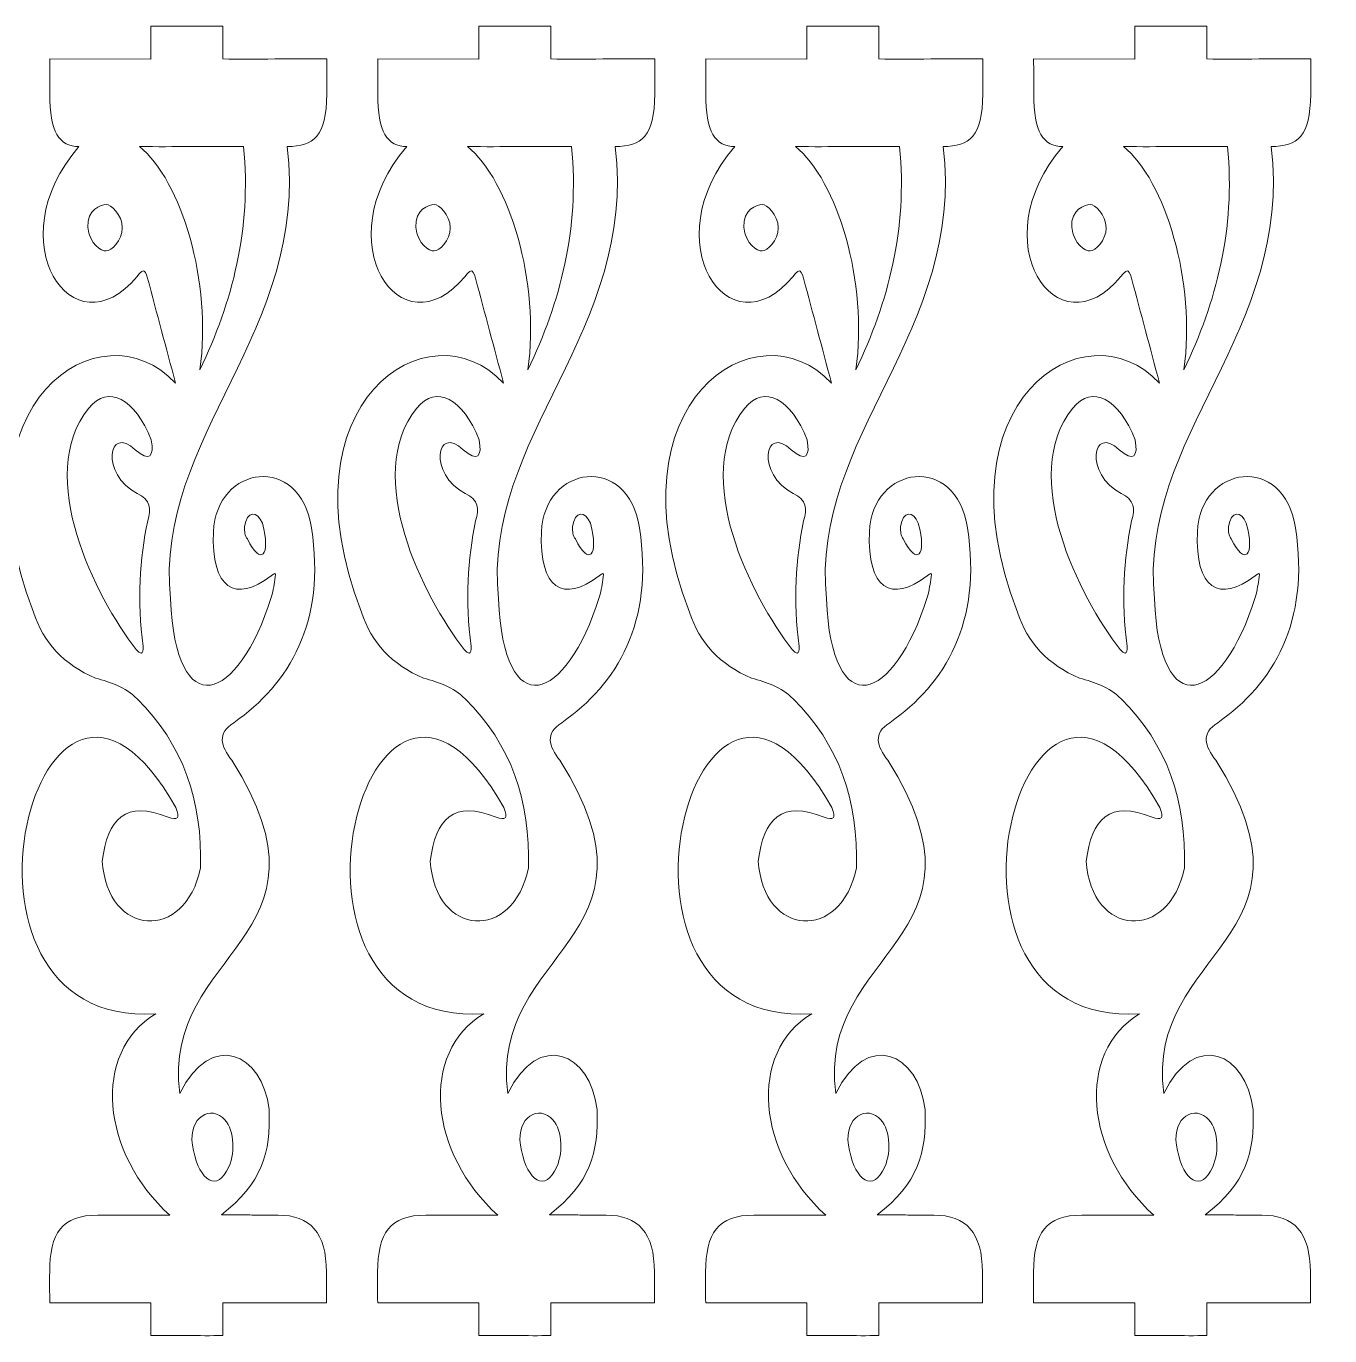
# Model space of a CAD drawing. Header units: millimetres. Extents: x -392 to 198, y -394 to 268.
# Drawn here: x 78.8 to 198.1, y 148.7 to 268.4 of the extents above; entities that cross this region are included whole.
import ezdxf

# ---------------------------------------------------------------- set-up
doc = ezdxf.new("R2010")
doc.units = ezdxf.units.MM
doc.header["$MEASUREMENT"] = 0
doc.layers.add('layer 1', color=7, linetype='Continuous')

msp = doc.modelspace()

# ---------------------------------------------------------------- linework, layer by layer
at = {"layer": 'layer 1', "color": 242, "lineweight": 9}
for points, knots in [([(83.6674, 257.4404), (81.8867, 257.4404), (80.991, 258.7312), (80.9956, 262.2983), (80.9956, 262.2983), (80.997, 263.3454), (80.9976, 264.3934), (80.9943, 265.4441), (80.9943, 265.4441), (80.9943, 265.4441), (90.2599, 265.4323), (90.2599, 265.4323), (90.2599, 265.4323), (90.2599, 265.4323), (90.2599, 268.4439), (90.2599, 268.4439), (90.2599, 268.4439), (90.2599, 268.4439), (96.8337, 268.4439), (96.8337, 268.4439), (96.8337, 268.4439), (96.8337, 268.4439), (96.8337, 265.4441), (96.8337, 265.4441), (96.8337, 265.4441), (99.6691, 265.4309), (103.505, 265.4573), (106.3404, 265.4441), (106.3404, 265.4441), (106.338, 264.3692), (106.3412, 263.2942), (106.3335, 262.2194), (106.3335, 262.2194), (106.3061, 258.3769), (105.1503, 257.4404), (102.7172, 257.4404), (102.7172, 257.4404), (104.7582, 240.5528), (90.5596, 230.8905), (92.0368, 216.0725), (92.0368, 216.0725), (92.5285, 204.5843), (98.2133, 206.4689), (101.2849, 216.2842), (101.2849, 216.2842), (101.4666, 216.8651), (101.5151, 217.466), (101.6302, 218.0569), (101.6302, 218.0569), (101.7138, 218.4597), (101.5695, 218.4741), (101.2505, 218.1892), (101.2505, 218.1892), (97.9888, 215.6531), (95.7388, 216.986), (95.9709, 222.2108), (95.9709, 222.2108), (96.2414, 228.3045), (103.8841, 229.4249), (104.9429, 222.5549), (104.9429, 222.5549), (106.2726, 213.9275), (102.9276, 208.3344), (97.8343, 204.7485), (97.8343, 204.7485), (96.2796, 203.807), (96.6378, 202.6034), (97.6617, 201.3089), (97.6617, 201.3089), (108.083, 184.8076), (91.1742, 184.0756), (92.8995, 170.8551), (92.8995, 170.8551), (95.7527, 176.6416), (100.4432, 174.5585), (101.0652, 169.3735), (101.0652, 169.3735), (101.2292, 165.3898), (100.4008, 162.6425), (96.6956, 159.7426), (96.6956, 159.7426), (99.8933, 159.7514), (98.6809, 159.7072), (101.8786, 159.716), (101.8786, 159.716), (104.8264, 159.716), (106.3061, 158.0964), (106.3036, 154.4992), (106.3036, 154.4992), (106.3037, 152.9769), (106.2994, 153.2349), (106.3061, 151.6993), (106.3061, 151.6993), (103.1429, 151.6816), (99.9969, 151.717), (96.8337, 151.6993), (96.8337, 151.6993), (96.828, 149.5252), (96.8395, 150.873), (96.8337, 148.6989), (96.8337, 148.6989), (94.6482, 148.6812), (92.4453, 148.7166), (90.2599, 148.6989), (90.2599, 148.6989), (90.2599, 150.8685), (90.2599, 149.5297), (90.2599, 151.6993), (90.2599, 151.6993), (87.1771, 151.7081), (84.0769, 151.6905), (80.9943, 151.6993), (80.9943, 151.6993), (80.9902, 152.644), (80.9913, 153.5773), (80.9919, 154.5072), (80.9919, 154.5072), (80.9943, 158.0637), (82.1032, 159.716), (85.3999, 159.716), (85.3999, 159.716), (89.0693, 159.7116), (88.3157, 159.7073), (91.985, 159.7029), (91.985, 159.7029), (85.7251, 165.3564), (84.7806, 174.5587), (90.6907, 178.1309), (90.6907, 178.1309), (69.2743, 176.7636), (80.0276, 219.167), (92.5369, 196.9824), (92.5369, 196.9824), (92.9842, 195.9738), (92.6249, 195.8123), (91.8295, 196.1093), (91.8295, 196.1093), (87.9888, 197.699), (86.244, 195.944), (85.808, 192.1007), (85.808, 192.1007), (86.2346, 185.1176), (93.4216, 184.6903), (94.7801, 191.4657), (94.7801, 191.4657), (94.9841, 197.5514), (93.2031, 202.8075), (88.9902, 206.9174), (88.9902, 206.9174), (87.9025, 208.0666), (86.6022, 208.4271), (85.1867, 208.8224), (85.1867, 208.8224), (82.2991, 210.0655), (80.3905, 212.0593), (79.5273, 214.8548), (79.5273, 214.8548), (72.0274, 234.0105), (85.6784, 243.1127), (92.5024, 235.81), (92.5024, 235.81), (91.6512, 239.0026), (90.8, 242.1953), (89.9488, 245.3879), (89.9488, 245.3879), (89.6532, 246.3895), (89.4774, 246.1438), (88.9827, 245.5467), (88.9827, 245.5467), (83.1392, 238.4953), (76.1558, 248.733), (83.6674, 257.4404)], [0, 0, 0, 0, 0.02272727, 0.02272727, 0.02272727, 0.02272727, 0.04545455, 0.04545455, 0.04545455, 0.04545455, 0.06818182, 0.06818182, 0.06818182, 0.06818182, 0.09090909, 0.09090909, 0.09090909, 0.09090909, 0.11363636, 0.11363636, 0.11363636, 0.11363636, 0.13636364, 0.13636364, 0.13636364, 0.13636364, 0.15909091, 0.15909091, 0.15909091, 0.15909091, 0.18181818, 0.18181818, 0.18181818, 0.18181818, 0.20454545, 0.20454545, 0.20454545, 0.20454545, 0.22727273, 0.22727273, 0.22727273, 0.22727273, 0.25, 0.25, 0.25, 0.25, 0.27272727, 0.27272727, 0.27272727, 0.27272727, 0.29545455, 0.29545455, 0.29545455, 0.29545455, 0.31818182, 0.31818182, 0.31818182, 0.31818182, 0.34090909, 0.34090909, 0.34090909, 0.34090909, 0.36363636, 0.36363636, 0.36363636, 0.36363636, 0.38636364, 0.38636364, 0.38636364, 0.38636364, 0.40909091, 0.40909091, 0.40909091, 0.40909091, 0.43181818, 0.43181818, 0.43181818, 0.43181818, 0.45454545, 0.45454545, 0.45454545, 0.45454545, 0.47727273, 0.47727273, 0.47727273, 0.47727273, 0.5, 0.5, 0.5, 0.5, 0.52272727, 0.52272727, 0.52272727, 0.52272727, 0.54545455, 0.54545455, 0.54545455, 0.54545455, 0.56818182, 0.56818182, 0.56818182, 0.56818182, 0.59090909, 0.59090909, 0.59090909, 0.59090909, 0.61363636, 0.61363636, 0.61363636, 0.61363636, 0.63636364, 0.63636364, 0.63636364, 0.63636364, 0.65909091, 0.65909091, 0.65909091, 0.65909091, 0.68181818, 0.68181818, 0.68181818, 0.68181818, 0.70454545, 0.70454545, 0.70454545, 0.70454545, 0.72727273, 0.72727273, 0.72727273, 0.72727273, 0.75, 0.75, 0.75, 0.75, 0.77272727, 0.77272727, 0.77272727, 0.77272727, 0.79545455, 0.79545455, 0.79545455, 0.79545455, 0.81818182, 0.81818182, 0.81818182, 0.81818182, 0.84090909, 0.84090909, 0.84090909, 0.84090909, 0.86363636, 0.86363636, 0.86363636, 0.86363636, 0.88636364, 0.88636364, 0.88636364, 0.88636364, 0.90909091, 0.90909091, 0.90909091, 0.90909091, 0.93181818, 0.93181818, 0.93181818, 0.93181818, 0.95454545, 0.95454545, 0.95454545, 0.95454545, 1, 1, 1, 1]), ([(113.6674, 257.4404), (111.8867, 257.4404), (110.991, 258.7312), (110.9956, 262.2983), (110.9956, 262.2983), (110.997, 263.3454), (110.9976, 264.3934), (110.9943, 265.4441), (110.9943, 265.4441), (110.9943, 265.4441), (120.2599, 265.4323), (120.2599, 265.4323), (120.2599, 265.4323), (120.2599, 265.4323), (120.2599, 268.4439), (120.2599, 268.4439), (120.2599, 268.4439), (120.2599, 268.4439), (126.8337, 268.4439), (126.8337, 268.4439), (126.8337, 268.4439), (126.8337, 268.4439), (126.8337, 265.4441), (126.8337, 265.4441), (126.8337, 265.4441), (129.6691, 265.4309), (133.505, 265.4573), (136.3404, 265.4441), (136.3404, 265.4441), (136.338, 264.3692), (136.3412, 263.2942), (136.3335, 262.2194), (136.3335, 262.2194), (136.3061, 258.3769), (135.1503, 257.4404), (132.7172, 257.4404), (132.7172, 257.4404), (134.7582, 240.5528), (120.5596, 230.8905), (122.0368, 216.0725), (122.0368, 216.0725), (122.5285, 204.5843), (128.2133, 206.4689), (131.2849, 216.2842), (131.2849, 216.2842), (131.4666, 216.8651), (131.5151, 217.466), (131.6302, 218.0569), (131.6302, 218.0569), (131.7138, 218.4597), (131.5695, 218.4741), (131.2505, 218.1892), (131.2505, 218.1892), (127.9888, 215.6531), (125.7388, 216.986), (125.9709, 222.2108), (125.9709, 222.2108), (126.2414, 228.3045), (133.8841, 229.4249), (134.9429, 222.5549), (134.9429, 222.5549), (136.2726, 213.9275), (132.9276, 208.3344), (127.8343, 204.7485), (127.8343, 204.7485), (126.2796, 203.807), (126.6378, 202.6034), (127.6617, 201.3089), (127.6617, 201.3089), (138.083, 184.8076), (121.1742, 184.0756), (122.8995, 170.8551), (122.8995, 170.8551), (125.7527, 176.6416), (130.4432, 174.5585), (131.0652, 169.3735), (131.0652, 169.3735), (131.2292, 165.3898), (130.4008, 162.6425), (126.6956, 159.7426), (126.6956, 159.7426), (129.8933, 159.7514), (128.6809, 159.7072), (131.8786, 159.716), (131.8786, 159.716), (134.8264, 159.716), (136.3061, 158.0964), (136.3036, 154.4992), (136.3036, 154.4992), (136.3037, 152.9769), (136.2994, 153.2349), (136.3061, 151.6993), (136.3061, 151.6993), (133.1429, 151.6816), (129.9969, 151.717), (126.8337, 151.6993), (126.8337, 151.6993), (126.828, 149.5252), (126.8395, 150.873), (126.8337, 148.6989), (126.8337, 148.6989), (124.6482, 148.6812), (122.4453, 148.7166), (120.2599, 148.6989), (120.2599, 148.6989), (120.2599, 150.8685), (120.2599, 149.5297), (120.2599, 151.6993), (120.2599, 151.6993), (117.1771, 151.7081), (114.0769, 151.6905), (110.9943, 151.6993), (110.9943, 151.6993), (110.9902, 152.644), (110.9913, 153.5773), (110.9919, 154.5072), (110.9919, 154.5072), (110.9943, 158.0637), (112.1032, 159.716), (115.3999, 159.716), (115.3999, 159.716), (119.0693, 159.7116), (118.3157, 159.7073), (121.985, 159.7029), (121.985, 159.7029), (115.7251, 165.3564), (114.7806, 174.5587), (120.6907, 178.1309), (120.6907, 178.1309), (99.2743, 176.7636), (110.0276, 219.167), (122.5369, 196.9824), (122.5369, 196.9824), (122.9842, 195.9738), (122.6249, 195.8123), (121.8295, 196.1093), (121.8295, 196.1093), (117.9888, 197.699), (116.244, 195.944), (115.808, 192.1007), (115.808, 192.1007), (116.2346, 185.1176), (123.4216, 184.6903), (124.7801, 191.4657), (124.7801, 191.4657), (124.9841, 197.5514), (123.2031, 202.8075), (118.9902, 206.9174), (118.9902, 206.9174), (117.9025, 208.0666), (116.6022, 208.4271), (115.1867, 208.8224), (115.1867, 208.8224), (112.2991, 210.0655), (110.3905, 212.0593), (109.5273, 214.8548), (109.5273, 214.8548), (102.0274, 234.0105), (115.6784, 243.1127), (122.5024, 235.81), (122.5024, 235.81), (121.6512, 239.0026), (120.8, 242.1953), (119.9488, 245.3879), (119.9488, 245.3879), (119.6532, 246.3895), (119.4774, 246.1438), (118.9827, 245.5467), (118.9827, 245.5467), (113.1392, 238.4953), (106.1558, 248.733), (113.6674, 257.4404)], [0, 0, 0, 0, 0.02272727, 0.02272727, 0.02272727, 0.02272727, 0.04545455, 0.04545455, 0.04545455, 0.04545455, 0.06818182, 0.06818182, 0.06818182, 0.06818182, 0.09090909, 0.09090909, 0.09090909, 0.09090909, 0.11363636, 0.11363636, 0.11363636, 0.11363636, 0.13636364, 0.13636364, 0.13636364, 0.13636364, 0.15909091, 0.15909091, 0.15909091, 0.15909091, 0.18181818, 0.18181818, 0.18181818, 0.18181818, 0.20454545, 0.20454545, 0.20454545, 0.20454545, 0.22727273, 0.22727273, 0.22727273, 0.22727273, 0.25, 0.25, 0.25, 0.25, 0.27272727, 0.27272727, 0.27272727, 0.27272727, 0.29545455, 0.29545455, 0.29545455, 0.29545455, 0.31818182, 0.31818182, 0.31818182, 0.31818182, 0.34090909, 0.34090909, 0.34090909, 0.34090909, 0.36363636, 0.36363636, 0.36363636, 0.36363636, 0.38636364, 0.38636364, 0.38636364, 0.38636364, 0.40909091, 0.40909091, 0.40909091, 0.40909091, 0.43181818, 0.43181818, 0.43181818, 0.43181818, 0.45454545, 0.45454545, 0.45454545, 0.45454545, 0.47727273, 0.47727273, 0.47727273, 0.47727273, 0.5, 0.5, 0.5, 0.5, 0.52272727, 0.52272727, 0.52272727, 0.52272727, 0.54545455, 0.54545455, 0.54545455, 0.54545455, 0.56818182, 0.56818182, 0.56818182, 0.56818182, 0.59090909, 0.59090909, 0.59090909, 0.59090909, 0.61363636, 0.61363636, 0.61363636, 0.61363636, 0.63636364, 0.63636364, 0.63636364, 0.63636364, 0.65909091, 0.65909091, 0.65909091, 0.65909091, 0.68181818, 0.68181818, 0.68181818, 0.68181818, 0.70454545, 0.70454545, 0.70454545, 0.70454545, 0.72727273, 0.72727273, 0.72727273, 0.72727273, 0.75, 0.75, 0.75, 0.75, 0.77272727, 0.77272727, 0.77272727, 0.77272727, 0.79545455, 0.79545455, 0.79545455, 0.79545455, 0.81818182, 0.81818182, 0.81818182, 0.81818182, 0.84090909, 0.84090909, 0.84090909, 0.84090909, 0.86363636, 0.86363636, 0.86363636, 0.86363636, 0.88636364, 0.88636364, 0.88636364, 0.88636364, 0.90909091, 0.90909091, 0.90909091, 0.90909091, 0.93181818, 0.93181818, 0.93181818, 0.93181818, 0.95454545, 0.95454545, 0.95454545, 0.95454545, 1, 1, 1, 1]), ([(143.6674, 257.4404), (141.8867, 257.4404), (140.991, 258.7312), (140.9956, 262.2983), (140.9956, 262.2983), (140.997, 263.3454), (140.9976, 264.3934), (140.9943, 265.4441), (140.9943, 265.4441), (140.9943, 265.4441), (150.2599, 265.4323), (150.2599, 265.4323), (150.2599, 265.4323), (150.2599, 265.4323), (150.2599, 268.4439), (150.2599, 268.4439), (150.2599, 268.4439), (150.2599, 268.4439), (156.8337, 268.4439), (156.8337, 268.4439), (156.8337, 268.4439), (156.8337, 268.4439), (156.8337, 265.4441), (156.8337, 265.4441), (156.8337, 265.4441), (159.6691, 265.4309), (163.505, 265.4573), (166.3404, 265.4441), (166.3404, 265.4441), (166.338, 264.3692), (166.3412, 263.2942), (166.3335, 262.2194), (166.3335, 262.2194), (166.3061, 258.3769), (165.1503, 257.4404), (162.7172, 257.4404), (162.7172, 257.4404), (164.7582, 240.5528), (150.5596, 230.8905), (152.0368, 216.0725), (152.0368, 216.0725), (152.5285, 204.5843), (158.2133, 206.4689), (161.2849, 216.2842), (161.2849, 216.2842), (161.4666, 216.8651), (161.5151, 217.466), (161.6302, 218.0569), (161.6302, 218.0569), (161.7138, 218.4597), (161.5695, 218.4741), (161.2505, 218.1892), (161.2505, 218.1892), (157.9888, 215.6531), (155.7388, 216.986), (155.9709, 222.2108), (155.9709, 222.2108), (156.2414, 228.3045), (163.8841, 229.4249), (164.9429, 222.5549), (164.9429, 222.5549), (166.2726, 213.9275), (162.9276, 208.3344), (157.8343, 204.7485), (157.8343, 204.7485), (156.2796, 203.807), (156.6378, 202.6034), (157.6617, 201.3089), (157.6617, 201.3089), (168.083, 184.8076), (151.1742, 184.0756), (152.8995, 170.8551), (152.8995, 170.8551), (155.7527, 176.6416), (160.4432, 174.5585), (161.0652, 169.3735), (161.0652, 169.3735), (161.2292, 165.3898), (160.4008, 162.6425), (156.6956, 159.7426), (156.6956, 159.7426), (159.8933, 159.7514), (158.6809, 159.7072), (161.8786, 159.716), (161.8786, 159.716), (164.8264, 159.716), (166.3061, 158.0964), (166.3036, 154.4992), (166.3036, 154.4992), (166.3037, 152.9769), (166.2994, 153.2349), (166.3061, 151.6993), (166.3061, 151.6993), (163.1429, 151.6816), (159.9969, 151.717), (156.8337, 151.6993), (156.8337, 151.6993), (156.828, 149.5252), (156.8395, 150.873), (156.8337, 148.6989), (156.8337, 148.6989), (154.6482, 148.6812), (152.4453, 148.7166), (150.2599, 148.6989), (150.2599, 148.6989), (150.2599, 150.8685), (150.2599, 149.5297), (150.2599, 151.6993), (150.2599, 151.6993), (147.1771, 151.7081), (144.0769, 151.6905), (140.9943, 151.6993), (140.9943, 151.6993), (140.9902, 152.644), (140.9913, 153.5773), (140.9919, 154.5072), (140.9919, 154.5072), (140.9943, 158.0637), (142.1032, 159.716), (145.3999, 159.716), (145.3999, 159.716), (149.0693, 159.7116), (148.3157, 159.7073), (151.985, 159.7029), (151.985, 159.7029), (145.7251, 165.3564), (144.7806, 174.5587), (150.6907, 178.1309), (150.6907, 178.1309), (129.2743, 176.7636), (140.0276, 219.167), (152.5369, 196.9824), (152.5369, 196.9824), (152.9842, 195.9738), (152.6249, 195.8123), (151.8295, 196.1093), (151.8295, 196.1093), (147.9888, 197.699), (146.244, 195.944), (145.808, 192.1007), (145.808, 192.1007), (146.2346, 185.1176), (153.4216, 184.6903), (154.7801, 191.4657), (154.7801, 191.4657), (154.9841, 197.5514), (153.2031, 202.8075), (148.9902, 206.9174), (148.9902, 206.9174), (147.9025, 208.0666), (146.6022, 208.4271), (145.1867, 208.8224), (145.1867, 208.8224), (142.2991, 210.0655), (140.3905, 212.0593), (139.5273, 214.8548), (139.5273, 214.8548), (132.0274, 234.0105), (145.6784, 243.1127), (152.5024, 235.81), (152.5024, 235.81), (151.6512, 239.0026), (150.8, 242.1953), (149.9488, 245.3879), (149.9488, 245.3879), (149.6532, 246.3895), (149.4774, 246.1438), (148.9827, 245.5467), (148.9827, 245.5467), (143.1392, 238.4953), (136.1558, 248.733), (143.6674, 257.4404)], [0, 0, 0, 0, 0.02272727, 0.02272727, 0.02272727, 0.02272727, 0.04545455, 0.04545455, 0.04545455, 0.04545455, 0.06818182, 0.06818182, 0.06818182, 0.06818182, 0.09090909, 0.09090909, 0.09090909, 0.09090909, 0.11363636, 0.11363636, 0.11363636, 0.11363636, 0.13636364, 0.13636364, 0.13636364, 0.13636364, 0.15909091, 0.15909091, 0.15909091, 0.15909091, 0.18181818, 0.18181818, 0.18181818, 0.18181818, 0.20454545, 0.20454545, 0.20454545, 0.20454545, 0.22727273, 0.22727273, 0.22727273, 0.22727273, 0.25, 0.25, 0.25, 0.25, 0.27272727, 0.27272727, 0.27272727, 0.27272727, 0.29545455, 0.29545455, 0.29545455, 0.29545455, 0.31818182, 0.31818182, 0.31818182, 0.31818182, 0.34090909, 0.34090909, 0.34090909, 0.34090909, 0.36363636, 0.36363636, 0.36363636, 0.36363636, 0.38636364, 0.38636364, 0.38636364, 0.38636364, 0.40909091, 0.40909091, 0.40909091, 0.40909091, 0.43181818, 0.43181818, 0.43181818, 0.43181818, 0.45454545, 0.45454545, 0.45454545, 0.45454545, 0.47727273, 0.47727273, 0.47727273, 0.47727273, 0.5, 0.5, 0.5, 0.5, 0.52272727, 0.52272727, 0.52272727, 0.52272727, 0.54545455, 0.54545455, 0.54545455, 0.54545455, 0.56818182, 0.56818182, 0.56818182, 0.56818182, 0.59090909, 0.59090909, 0.59090909, 0.59090909, 0.61363636, 0.61363636, 0.61363636, 0.61363636, 0.63636364, 0.63636364, 0.63636364, 0.63636364, 0.65909091, 0.65909091, 0.65909091, 0.65909091, 0.68181818, 0.68181818, 0.68181818, 0.68181818, 0.70454545, 0.70454545, 0.70454545, 0.70454545, 0.72727273, 0.72727273, 0.72727273, 0.72727273, 0.75, 0.75, 0.75, 0.75, 0.77272727, 0.77272727, 0.77272727, 0.77272727, 0.79545455, 0.79545455, 0.79545455, 0.79545455, 0.81818182, 0.81818182, 0.81818182, 0.81818182, 0.84090909, 0.84090909, 0.84090909, 0.84090909, 0.86363636, 0.86363636, 0.86363636, 0.86363636, 0.88636364, 0.88636364, 0.88636364, 0.88636364, 0.90909091, 0.90909091, 0.90909091, 0.90909091, 0.93181818, 0.93181818, 0.93181818, 0.93181818, 0.95454545, 0.95454545, 0.95454545, 0.95454545, 1, 1, 1, 1]), ([(173.6674, 257.4404), (171.8867, 257.4404), (170.991, 258.7312), (170.9956, 262.2983), (170.9956, 262.2983), (170.997, 263.3454), (170.9976, 264.3934), (170.9943, 265.4441), (170.9943, 265.4441), (170.9943, 265.4441), (180.2599, 265.4323), (180.2599, 265.4323), (180.2599, 265.4323), (180.2599, 265.4323), (180.2599, 268.4439), (180.2599, 268.4439), (180.2599, 268.4439), (180.2599, 268.4439), (186.8337, 268.4439), (186.8337, 268.4439), (186.8337, 268.4439), (186.8337, 268.4439), (186.8337, 265.4441), (186.8337, 265.4441), (186.8337, 265.4441), (189.6691, 265.4309), (193.505, 265.4573), (196.3404, 265.4441), (196.3404, 265.4441), (196.338, 264.3692), (196.3412, 263.2942), (196.3335, 262.2194), (196.3335, 262.2194), (196.3061, 258.3769), (195.1503, 257.4404), (192.7172, 257.4404), (192.7172, 257.4404), (194.7582, 240.5528), (180.5596, 230.8905), (182.0368, 216.0725), (182.0368, 216.0725), (182.5285, 204.5843), (188.2133, 206.4689), (191.2849, 216.2842), (191.2849, 216.2842), (191.4666, 216.8651), (191.5151, 217.466), (191.6302, 218.0569), (191.6302, 218.0569), (191.7138, 218.4597), (191.5695, 218.4741), (191.2505, 218.1892), (191.2505, 218.1892), (187.9888, 215.6531), (185.7388, 216.986), (185.9709, 222.2108), (185.9709, 222.2108), (186.2414, 228.3045), (193.8841, 229.4249), (194.9429, 222.5549), (194.9429, 222.5549), (196.2726, 213.9275), (192.9276, 208.3344), (187.8343, 204.7485), (187.8343, 204.7485), (186.2796, 203.807), (186.6378, 202.6034), (187.6617, 201.3089), (187.6617, 201.3089), (198.083, 184.8076), (181.1742, 184.0756), (182.8995, 170.8551), (182.8995, 170.8551), (185.7527, 176.6416), (190.4432, 174.5585), (191.0652, 169.3735), (191.0652, 169.3735), (191.2292, 165.3898), (190.4008, 162.6425), (186.6956, 159.7426), (186.6956, 159.7426), (189.8933, 159.7514), (188.6809, 159.7072), (191.8786, 159.716), (191.8786, 159.716), (194.8264, 159.716), (196.3061, 158.0964), (196.3036, 154.4992), (196.3036, 154.4992), (196.3037, 152.9769), (196.2994, 153.2349), (196.3061, 151.6993), (196.3061, 151.6993), (193.1429, 151.6816), (189.9969, 151.717), (186.8337, 151.6993), (186.8337, 151.6993), (186.828, 149.5252), (186.8395, 150.873), (186.8337, 148.6989), (186.8337, 148.6989), (184.6482, 148.6812), (182.4453, 148.7166), (180.2599, 148.6989), (180.2599, 148.6989), (180.2599, 150.8685), (180.2599, 149.5297), (180.2599, 151.6993), (180.2599, 151.6993), (177.1771, 151.7081), (174.0769, 151.6905), (170.9943, 151.6993), (170.9943, 151.6993), (170.9902, 152.644), (170.9913, 153.5773), (170.9919, 154.5072), (170.9919, 154.5072), (170.9943, 158.0637), (172.1032, 159.716), (175.3999, 159.716), (175.3999, 159.716), (179.0693, 159.7116), (178.3157, 159.7073), (181.985, 159.7029), (181.985, 159.7029), (175.7251, 165.3564), (174.7806, 174.5587), (180.6907, 178.1309), (180.6907, 178.1309), (159.2743, 176.7636), (170.0276, 219.167), (182.5369, 196.9824), (182.5369, 196.9824), (182.9842, 195.9738), (182.6249, 195.8123), (181.8295, 196.1093), (181.8295, 196.1093), (177.9888, 197.699), (176.244, 195.944), (175.808, 192.1007), (175.808, 192.1007), (176.2346, 185.1176), (183.4216, 184.6903), (184.7801, 191.4657), (184.7801, 191.4657), (184.9841, 197.5514), (183.2031, 202.8075), (178.9902, 206.9174), (178.9902, 206.9174), (177.9025, 208.0666), (176.6022, 208.4271), (175.1867, 208.8224), (175.1867, 208.8224), (172.2991, 210.0655), (170.3905, 212.0593), (169.5273, 214.8548), (169.5273, 214.8548), (162.0274, 234.0105), (175.6784, 243.1127), (182.5024, 235.81), (182.5024, 235.81), (181.6512, 239.0026), (180.8, 242.1953), (179.9488, 245.3879), (179.9488, 245.3879), (179.6532, 246.3895), (179.4774, 246.1438), (178.9827, 245.5467), (178.9827, 245.5467), (173.1392, 238.4953), (166.1558, 248.733), (173.6674, 257.4404)], [0, 0, 0, 0, 0.02272727, 0.02272727, 0.02272727, 0.02272727, 0.04545455, 0.04545455, 0.04545455, 0.04545455, 0.06818182, 0.06818182, 0.06818182, 0.06818182, 0.09090909, 0.09090909, 0.09090909, 0.09090909, 0.11363636, 0.11363636, 0.11363636, 0.11363636, 0.13636364, 0.13636364, 0.13636364, 0.13636364, 0.15909091, 0.15909091, 0.15909091, 0.15909091, 0.18181818, 0.18181818, 0.18181818, 0.18181818, 0.20454545, 0.20454545, 0.20454545, 0.20454545, 0.22727273, 0.22727273, 0.22727273, 0.22727273, 0.25, 0.25, 0.25, 0.25, 0.27272727, 0.27272727, 0.27272727, 0.27272727, 0.29545455, 0.29545455, 0.29545455, 0.29545455, 0.31818182, 0.31818182, 0.31818182, 0.31818182, 0.34090909, 0.34090909, 0.34090909, 0.34090909, 0.36363636, 0.36363636, 0.36363636, 0.36363636, 0.38636364, 0.38636364, 0.38636364, 0.38636364, 0.40909091, 0.40909091, 0.40909091, 0.40909091, 0.43181818, 0.43181818, 0.43181818, 0.43181818, 0.45454545, 0.45454545, 0.45454545, 0.45454545, 0.47727273, 0.47727273, 0.47727273, 0.47727273, 0.5, 0.5, 0.5, 0.5, 0.52272727, 0.52272727, 0.52272727, 0.52272727, 0.54545455, 0.54545455, 0.54545455, 0.54545455, 0.56818182, 0.56818182, 0.56818182, 0.56818182, 0.59090909, 0.59090909, 0.59090909, 0.59090909, 0.61363636, 0.61363636, 0.61363636, 0.61363636, 0.63636364, 0.63636364, 0.63636364, 0.63636364, 0.65909091, 0.65909091, 0.65909091, 0.65909091, 0.68181818, 0.68181818, 0.68181818, 0.68181818, 0.70454545, 0.70454545, 0.70454545, 0.70454545, 0.72727273, 0.72727273, 0.72727273, 0.72727273, 0.75, 0.75, 0.75, 0.75, 0.77272727, 0.77272727, 0.77272727, 0.77272727, 0.79545455, 0.79545455, 0.79545455, 0.79545455, 0.81818182, 0.81818182, 0.81818182, 0.81818182, 0.84090909, 0.84090909, 0.84090909, 0.84090909, 0.86363636, 0.86363636, 0.86363636, 0.86363636, 0.88636364, 0.88636364, 0.88636364, 0.88636364, 0.90909091, 0.90909091, 0.90909091, 0.90909091, 0.93181818, 0.93181818, 0.93181818, 0.93181818, 0.95454545, 0.95454545, 0.95454545, 0.95454545, 1, 1, 1, 1]), ([(89.2002, 257.4404), (92.375, 257.3875), (95.5578, 257.4933), (98.7326, 257.4404), (98.7326, 257.4404), (99.4629, 249.8578), (97.6866, 243.1841), (94.7354, 237.013), (94.7354, 237.013), (95.8591, 245.0349), (93.0451, 254.3395), (89.2002, 257.4404)], [0, 0, 0, 0, 0.25, 0.25, 0.25, 0.25, 0.5, 0.5, 0.5, 0.5, 1, 1, 1, 1]), ([(119.2002, 257.4404), (122.375, 257.3875), (125.5578, 257.4933), (128.7326, 257.4404), (128.7326, 257.4404), (129.4629, 249.8578), (127.6866, 243.1841), (124.7354, 237.013), (124.7354, 237.013), (125.8591, 245.0349), (123.0451, 254.3395), (119.2002, 257.4404)], [0, 0, 0, 0, 0.25, 0.25, 0.25, 0.25, 0.5, 0.5, 0.5, 0.5, 1, 1, 1, 1]), ([(149.2002, 257.4404), (152.375, 257.3875), (155.5578, 257.4933), (158.7326, 257.4404), (158.7326, 257.4404), (159.4629, 249.8578), (157.6866, 243.1841), (154.7354, 237.013), (154.7354, 237.013), (155.8591, 245.0349), (153.0451, 254.3395), (149.2002, 257.4404)], [0, 0, 0, 0, 0.25, 0.25, 0.25, 0.25, 0.5, 0.5, 0.5, 0.5, 1, 1, 1, 1]), ([(179.2002, 257.4404), (182.375, 257.3875), (185.5578, 257.4933), (188.7326, 257.4404), (188.7326, 257.4404), (189.4629, 249.8578), (187.6866, 243.1841), (184.7354, 237.013), (184.7354, 237.013), (185.8591, 245.0349), (183.0451, 254.3395), (179.2002, 257.4404)], [0, 0, 0, 0, 0.25, 0.25, 0.25, 0.25, 0.5, 0.5, 0.5, 0.5, 1, 1, 1, 1]), ([(86.1517, 252.1341), (86.5757, 252.1341), (87.6269, 251.2449), (87.6269, 250.0174), (87.6269, 250.0174), (87.6269, 248.7899), (86.5931, 247.8874), (86.169, 247.8874), (86.169, 247.8874), (85.745, 247.8874), (84.6247, 248.4591), (84.4867, 250.0703), (84.4867, 250.0703), (84.3487, 251.6815), (85.7277, 252.1341), (86.1517, 252.1341)], [0, 0, 0, 0, 0.2, 0.2, 0.2, 0.2, 0.4, 0.4, 0.4, 0.4, 0.6, 0.6, 0.6, 0.6, 1, 1, 1, 1]), ([(116.1517, 252.1341), (116.5757, 252.1341), (117.6269, 251.2449), (117.6269, 250.0174), (117.6269, 250.0174), (117.6269, 248.7899), (116.5931, 247.8874), (116.169, 247.8874), (116.169, 247.8874), (115.745, 247.8874), (114.6247, 248.4591), (114.4867, 250.0703), (114.4867, 250.0703), (114.3487, 251.6815), (115.7277, 252.1341), (116.1517, 252.1341)], [0, 0, 0, 0, 0.2, 0.2, 0.2, 0.2, 0.4, 0.4, 0.4, 0.4, 0.6, 0.6, 0.6, 0.6, 1, 1, 1, 1]), ([(146.1517, 252.1341), (146.5757, 252.1341), (147.6269, 251.2449), (147.6269, 250.0174), (147.6269, 250.0174), (147.6269, 248.7899), (146.5931, 247.8874), (146.169, 247.8874), (146.169, 247.8874), (145.745, 247.8874), (144.6247, 248.4591), (144.4867, 250.0703), (144.4867, 250.0703), (144.3487, 251.6815), (145.7277, 252.1341), (146.1517, 252.1341)], [0, 0, 0, 0, 0.2, 0.2, 0.2, 0.2, 0.4, 0.4, 0.4, 0.4, 0.6, 0.6, 0.6, 0.6, 1, 1, 1, 1]), ([(176.1517, 252.1341), (176.5757, 252.1341), (177.6269, 251.2449), (177.6269, 250.0174), (177.6269, 250.0174), (177.6269, 248.7899), (176.5931, 247.8874), (176.169, 247.8874), (176.169, 247.8874), (175.745, 247.8874), (174.6247, 248.4591), (174.4867, 250.0703), (174.4867, 250.0703), (174.3487, 251.6815), (175.7277, 252.1341), (176.1517, 252.1341)], [0, 0, 0, 0, 0.2, 0.2, 0.2, 0.2, 0.4, 0.4, 0.4, 0.4, 0.6, 0.6, 0.6, 0.6, 1, 1, 1, 1]), ([(88.8173, 229.7103), (90.1451, 228.6072), (90.5546, 229.058), (90.2839, 230.6098), (90.2839, 230.6098), (88.7995, 234.332), (86.3779, 235.7632), (84.5556, 233.4938), (84.5556, 233.4938), (79.6055, 227.3293), (85.1574, 216.2438), (88.9035, 211.4539), (88.9035, 211.4539), (89.2616, 211.0379), (89.5985, 210.8938), (89.5419, 211.7317), (89.5419, 211.7317), (88.9726, 215.9465), (89.2369, 219.7048), (89.9561, 223.2144), (89.9561, 223.2144), (90.3351, 224.2786), (90.1927, 225.1666), (89.0072, 225.7015), (89.0072, 225.7015), (85.6037, 227.4942), (86.3421, 232.0449), (88.8173, 229.7103)], [0, 0, 0, 0, 0.125, 0.125, 0.125, 0.125, 0.25, 0.25, 0.25, 0.25, 0.375, 0.375, 0.375, 0.375, 0.5, 0.5, 0.5, 0.5, 0.625, 0.625, 0.625, 0.625, 0.75, 0.75, 0.75, 0.75, 1, 1, 1, 1]), ([(118.8173, 229.7103), (120.1451, 228.6072), (120.5546, 229.058), (120.2839, 230.6098), (120.2839, 230.6098), (118.7995, 234.332), (116.3779, 235.7632), (114.5556, 233.4938), (114.5556, 233.4938), (109.6055, 227.3293), (115.1574, 216.2438), (118.9035, 211.4539), (118.9035, 211.4539), (119.2616, 211.0379), (119.5985, 210.8938), (119.5419, 211.7317), (119.5419, 211.7317), (118.9726, 215.9465), (119.2369, 219.7048), (119.9561, 223.2144), (119.9561, 223.2144), (120.3351, 224.2786), (120.1927, 225.1666), (119.0072, 225.7015), (119.0072, 225.7015), (115.6037, 227.4942), (116.3421, 232.0449), (118.8173, 229.7103)], [0, 0, 0, 0, 0.125, 0.125, 0.125, 0.125, 0.25, 0.25, 0.25, 0.25, 0.375, 0.375, 0.375, 0.375, 0.5, 0.5, 0.5, 0.5, 0.625, 0.625, 0.625, 0.625, 0.75, 0.75, 0.75, 0.75, 1, 1, 1, 1]), ([(148.8173, 229.7103), (150.1451, 228.6072), (150.5546, 229.058), (150.2839, 230.6098), (150.2839, 230.6098), (148.7995, 234.332), (146.3779, 235.7632), (144.5556, 233.4938), (144.5556, 233.4938), (139.6055, 227.3293), (145.1574, 216.2438), (148.9035, 211.4539), (148.9035, 211.4539), (149.2616, 211.0379), (149.5985, 210.8938), (149.5419, 211.7317), (149.5419, 211.7317), (148.9726, 215.9465), (149.2369, 219.7048), (149.9561, 223.2144), (149.9561, 223.2144), (150.3351, 224.2786), (150.1927, 225.1666), (149.0072, 225.7015), (149.0072, 225.7015), (145.6037, 227.4942), (146.3421, 232.0449), (148.8173, 229.7103)], [0, 0, 0, 0, 0.125, 0.125, 0.125, 0.125, 0.25, 0.25, 0.25, 0.25, 0.375, 0.375, 0.375, 0.375, 0.5, 0.5, 0.5, 0.5, 0.625, 0.625, 0.625, 0.625, 0.75, 0.75, 0.75, 0.75, 1, 1, 1, 1]), ([(178.8173, 229.7103), (180.1451, 228.6072), (180.5546, 229.058), (180.2839, 230.6098), (180.2839, 230.6098), (178.7995, 234.332), (176.3779, 235.7632), (174.5556, 233.4938), (174.5556, 233.4938), (169.6055, 227.3293), (175.1574, 216.2438), (178.9035, 211.4539), (178.9035, 211.4539), (179.2616, 211.0379), (179.5985, 210.8938), (179.5419, 211.7317), (179.5419, 211.7317), (178.9726, 215.9465), (179.2369, 219.7048), (179.9561, 223.2144), (179.9561, 223.2144), (180.3351, 224.2786), (180.1927, 225.1666), (179.0072, 225.7015), (179.0072, 225.7015), (175.6037, 227.4942), (176.3421, 232.0449), (178.8173, 229.7103)], [0, 0, 0, 0, 0.125, 0.125, 0.125, 0.125, 0.25, 0.25, 0.25, 0.25, 0.375, 0.375, 0.375, 0.375, 0.5, 0.5, 0.5, 0.5, 0.625, 0.625, 0.625, 0.625, 0.75, 0.75, 0.75, 0.75, 1, 1, 1, 1]), ([(98.8237, 222.6779), (99.0398, 224.1426), (99.9678, 224.1415), (100.4457, 222.9954), (100.4457, 222.9954), (101.2416, 220.0065), (100.3254, 219.0101), (99.074, 221.5534), (99.074, 221.5534), (98.8506, 221.8417), (98.7939, 222.2483), (98.8237, 222.6779)], [0, 0, 0, 0, 0.25, 0.25, 0.25, 0.25, 0.5, 0.5, 0.5, 0.5, 1, 1, 1, 1]), ([(128.8237, 222.6779), (129.0398, 224.1426), (129.9678, 224.1415), (130.4457, 222.9954), (130.4457, 222.9954), (131.2416, 220.0065), (130.3254, 219.0101), (129.074, 221.5534), (129.074, 221.5534), (128.8506, 221.8417), (128.7939, 222.2483), (128.8237, 222.6779)], [0, 0, 0, 0, 0.25, 0.25, 0.25, 0.25, 0.5, 0.5, 0.5, 0.5, 1, 1, 1, 1]), ([(158.8237, 222.6779), (159.0398, 224.1426), (159.9678, 224.1415), (160.4457, 222.9954), (160.4457, 222.9954), (161.2416, 220.0065), (160.3254, 219.0101), (159.074, 221.5534), (159.074, 221.5534), (158.8506, 221.8417), (158.7939, 222.2483), (158.8237, 222.6779)], [0, 0, 0, 0, 0.25, 0.25, 0.25, 0.25, 0.5, 0.5, 0.5, 0.5, 1, 1, 1, 1]), ([(188.8237, 222.6779), (189.0398, 224.1426), (189.9678, 224.1415), (190.4457, 222.9954), (190.4457, 222.9954), (191.2416, 220.0065), (190.3254, 219.0101), (189.074, 221.5534), (189.074, 221.5534), (188.8506, 221.8417), (188.7939, 222.2483), (188.8237, 222.6779)], [0, 0, 0, 0, 0.25, 0.25, 0.25, 0.25, 0.5, 0.5, 0.5, 0.5, 1, 1, 1, 1]), ([(94.1478, 165.6273), (93.4559, 168.3627), (95.4202, 169.8041), (96.8036, 168.6435), (96.8036, 168.6435), (97.8865, 167.7349), (97.9978, 165.575), (97.382, 164.1456), (97.382, 164.1456), (96.345, 161.7203), (94.6874, 162.8751), (94.1478, 165.6273)], [0, 0, 0, 0, 0.25, 0.25, 0.25, 0.25, 0.5, 0.5, 0.5, 0.5, 1, 1, 1, 1]), ([(124.1478, 165.6273), (123.4559, 168.3627), (125.4202, 169.8041), (126.8036, 168.6435), (126.8036, 168.6435), (127.8865, 167.7349), (127.9978, 165.575), (127.382, 164.1456), (127.382, 164.1456), (126.345, 161.7203), (124.6874, 162.8751), (124.1478, 165.6273)], [0, 0, 0, 0, 0.25, 0.25, 0.25, 0.25, 0.5, 0.5, 0.5, 0.5, 1, 1, 1, 1]), ([(154.1478, 165.6273), (153.4559, 168.3627), (155.4202, 169.8041), (156.8036, 168.6435), (156.8036, 168.6435), (157.8865, 167.7349), (157.9978, 165.575), (157.382, 164.1456), (157.382, 164.1456), (156.345, 161.7203), (154.6874, 162.8751), (154.1478, 165.6273)], [0, 0, 0, 0, 0.25, 0.25, 0.25, 0.25, 0.5, 0.5, 0.5, 0.5, 1, 1, 1, 1]), ([(184.1478, 165.6273), (183.4559, 168.3627), (185.4202, 169.8041), (186.8036, 168.6435), (186.8036, 168.6435), (187.8865, 167.7349), (187.9978, 165.575), (187.382, 164.1456), (187.382, 164.1456), (186.345, 161.7203), (184.6874, 162.8751), (184.1478, 165.6273)], [0, 0, 0, 0, 0.25, 0.25, 0.25, 0.25, 0.5, 0.5, 0.5, 0.5, 1, 1, 1, 1])]:
    msp.add_open_spline(points, degree=3, knots=knots, dxfattribs=at)

doc.saveas('drawing.dxf')
